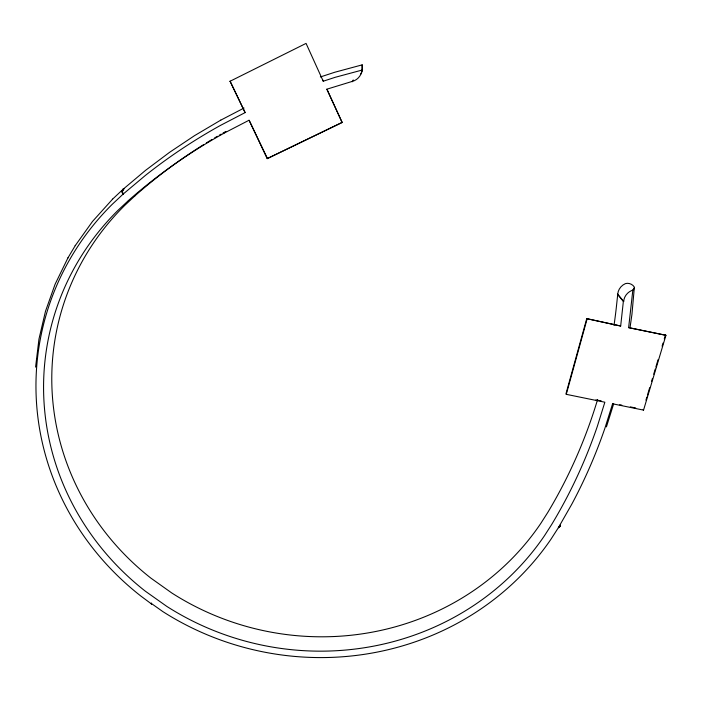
<?xml version="1.0" encoding="UTF-8"?>
<svg xmlns="http://www.w3.org/2000/svg" width="701" height="701" viewBox="0 0 701 701"><rect width="100%" height="100%" fill="white"/><g stroke="black" fill="none" stroke-linecap="round" stroke-linejoin="round"><path stroke-width="1.05" d="M151.355 603.254C152.082 605.2 150.934 603.701 151.521 603.132M560.038 525.329L559.486 527.073L558.364 527.722L551.047 539.095A280.356 266.327 10.8 0 1 162.877 611.622L151.337 603.465M630.094 327.227L631.943 314.355L634.326 287.559A35.26 7.352 1.7 0 0 634.195 286.875C632.46 284.107 628.429 282.582 625.345 283.642A12.294 11.391 -30.6 0 0 617.747 294.21L616.24 308.195A560.248 520.519 45.7 0 1 614.006 325.43M617.432 294.21L623.355 301.439L620.674 326.026L586.737 318.648L565.996 393.734L566.277 394.33L604.858 402.216L597.366 426.261A574.347 532.436 45.3 0 1 551.661 524.523L544.563 535.59A272.54 258.862 10.8 0 1 166.759 606.365L145.414 591.25A272.523 258.835 10.7 0 1 118.013 210.3L128.379 200.609M632.863 289.925L628.631 327.656L665.95 335.297L643.544 410.12L612.578 403.794L604.928 428.162A583.679 541.049 45.4 0 1 571.744 504.282L558.364 527.722L559.906 526.311L559.328 527.266M35.585 367.105L38.976 339.03L45.486 311.288L55.116 284.194L67.962 257.837M360.673 74.218A12.89 12.416 -84.8 0 0 362.505 69.776L362.172 64.869L361.839 71.292A13.231 12.749 -85 0 1 352.235 81.412L326.876 89.185L342.149 122.509L267.195 158.636L249.065 120.169M634.317 287.769L633.581 289.206M560.125 525.18L559.731 526.617M566.277 394.33L587.052 319.139M560.108 525.496L559.915 526.206M645.936 400.166L646.874 397.046M647.496 394.97L649.669 387.706M651.527 381.484L652.465 378.374M653.7 374.22L655.26 369.033M655.882 366.956L658.055 359.692M662.086 346.198L663.023 343.087M664.259 338.933L665.503 334.78M613.682 403.794L606.426 426.874M342.149 122.509L326.876 89.185M220.771 120.134L194.528 135.652L169.581 152.319L145.642 170.282L123.122 189.235L122.176 191.487L122.728 194.449L122.202 191.163L123.262 189.104L122.456 191.224L123.017 194.195L112.213 204.333A280.339 266.301 10.7 0 0 140.936 596.113L151.416 603.92M352.305 81.754L353.225 79.967M122.798 189.761L122.316 191.697L122.868 194.326L122.167 191.829L122.929 189.524M558.942 527.59L559.319 527.126L558.46 527.564M75.217 245.657L92.514 221.437L112.616 199.11M67.813 258.099L75.366 245.403M267.195 158.636L342.219 122.324M123.446 188.928C123.104 189.13 125.339 188.026 123.446 188.928L112.423 199.294M123.665 188.771L123.166 189.191L124.541 188.49M134.89 195.903L124.769 205.367A265.933 253.227 10.7 0 0 150.908 578.141L171.754 592.958A265.951 253.254 10.8 0 0 540.865 523.305L547.77 512.457A560.248 520.519 45.7 0 0 597.567 399.64M123.017 194.195L145.3 175.495A536.633 483.304 -4.5 0 1 220.473 125.4L245.122 112.598L230.086 81.246L245.122 112.598M613.287 403.443L612.578 403.794M220.622 120.221L244.027 108.042M224.557 132.91L248.837 120.353M230.086 81.246L306.065 43.401L323.231 81.22L335.131 77.32L362.014 70.091M632.582 290.214L631.496 290.617A12.618 11.663 -30.1 0 0 623.688 301.439L623.355 301.439M320.357 76.979L334.719 72.264L362.172 64.869M619.684 404.74L621.822 405.169M630.348 406.904L635.684 407.991M586.737 318.648L620.674 326.026M595.955 399.859L601.309 400.954M628.709 327.63L665.95 335.297M617.747 294.21L623.688 301.439M643.15 409.507L643.544 410.12M249.538 121.15L267.388 158.4M323.187 81.088L322.837 80.037M128.371 200.6A528.256 475.734 -4.5 0 1 224.557 132.918M134.89 195.894A516.146 466.437 -4.7 0 1 203.544 144.678M206.296 142.969A516.146 466.437 -4.7 0 1 211.825 139.595M214.611 137.931A516.146 466.437 -4.7 0 1 217.415 136.283M219.29 135.197A516.146 466.437 -4.7 0 1 221.166 134.11M223.049 133.032A516.146 466.437 -4.7 0 1 225.888 131.429M633.669 289.189A18.585 4.609 -12 0 1 632.985 289.916M559.503 526.95L559.144 527.441L559.503 526.95"/></g></svg>
